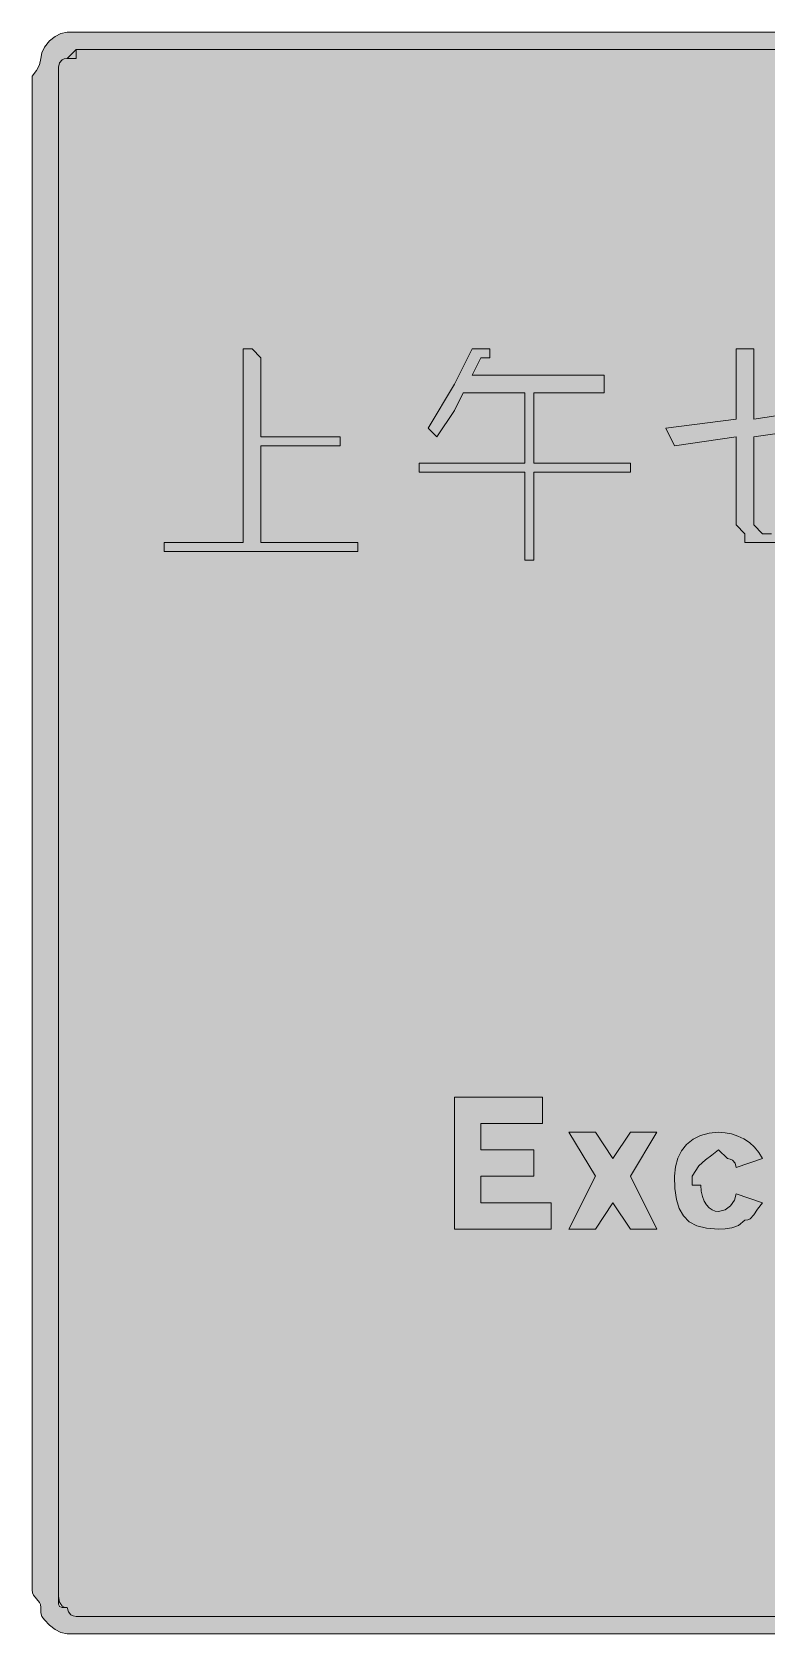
# Model space of a CAD drawing. Header units: metres. Extents: x 9 to 558, y 25 to 244.
# Drawn here: x 9.2 to 109.4, y 25.4 to 243.8 of the extents above; entities that cross this region are included whole.
import ezdxf

# ---------------------------------------------------------------- set-up
doc = ezdxf.new("R2010")
doc.units = ezdxf.units.M
doc.layers.add('FILL_BLACK_000000', color=7, linetype='Continuous', true_color=0x000000)
doc.layers.add('FILL_WHITE_FFFFFF', color=7, linetype='Continuous', true_color=0xffffff)

msp = doc.modelspace()

# ---------------------------------------------------------------- hatches: boundary and pattern name
at = {"layer": 'FILL_BLACK_000000', "true_color": 0x000000}
h = msp.add_hatch(color=7, dxfattribs=at)
h.dxf.hatch_style = 1
h.paths.add_polyline_path([(9.81, 238.59), (10.22, 239.36), (10.41, 240.24), (10.56, 240.99), (10.92, 241.76), (11.61, 242.64), (12.36, 243.24), (13.13, 243.65), (14.01, 243.84), (16.41, 243.84), (550.41, 243.84), (552.81, 243.84), (553.69, 243.65), (554.46, 243.24), (555.21, 242.64), (555.9, 241.76), (556.26, 240.99), (556.41, 240.24), (557.1, 239.36), (557.46, 238.59), (557.61, 237.84), (557.61, 31.44), (557.59, 30.73), (557.46, 30.24), (557.1, 29.75), (556.41, 29.04), (556.39, 28.33), (556.26, 27.84), (555.9, 27.35), (555.21, 26.64), (554.46, 26.04), (553.69, 25.63), (552.81, 25.44), (551.61, 25.44), (550.41, 25.44), (16.41, 25.44), (14.01, 25.44), (13.13, 25.63), (12.36, 26.04), (11.61, 26.64), (10.92, 27.35), (10.56, 27.84), (10.43, 28.33), (10.41, 29.04), (10.36, 29.44), (10.22, 29.75), (9.81, 30.24), (9.4, 30.73), (9.26, 31.04), (9.21, 31.44), (9.21, 237.84), (9.81, 238.59)])
h.paths.add_polyline_path([(15.21, 240.24), (14.01, 240.24), (13.61, 240.19), (13.32, 240.05), (12.96, 239.64), (12.81, 239.04), (12.81, 237.84), (12.81, 31.44), (12.81, 30.24), (12.83, 29.55), (12.96, 29.19), (13.32, 29.06), (14.01, 29.04), (14.16, 28.44), (14.52, 28.03), (14.81, 27.89), (15.21, 27.84), (551.61, 27.84), (552.21, 27.99), (552.62, 28.35), (552.76, 28.64), (552.81, 29.04), (553.21, 29.09), (553.5, 29.25), (553.86, 29.79), (553.99, 30.56), (554.01, 31.44), (554.01, 237.84), (553.99, 238.55), (553.86, 239.04), (553.5, 239.53), (552.81, 240.24), (551.61, 241.44), (15.21, 241.44), (15.21, 240.24)], flags=16)
h = msp.add_hatch(color=7, dxfattribs=at)
h.dxf.hatch_style = 1
h.paths.add_polyline_path([(40.41, 187.44), (40.41, 174.24), (53.61, 174.24), (53.61, 173.04), (27.21, 173.04), (27.21, 174.24), (38.01, 174.24), (38.01, 200.64), (39.21, 200.64), (40.41, 199.44), (40.41, 188.64), (51.21, 188.64), (51.21, 187.44), (40.41, 187.44)])
h = msp.add_hatch(color=7, dxfattribs=at)
h.dxf.hatch_style = 1
h.paths.add_polyline_path([(87.21, 194.64), (77.61, 194.64), (77.61, 185.04), (90.81, 185.04), (90.81, 183.84), (77.61, 183.84), (77.61, 171.84), (76.41, 171.84), (76.41, 183.84), (62.01, 183.84), (62.01, 185.04), (76.41, 185.04), (76.41, 194.64), (68.01, 194.64), (66.81, 192.24), (64.41, 188.64), (63.21, 189.84), (66.81, 195.84), (69.21, 200.64), (70.41, 200.64), (71.61, 200.64), (71.61, 199.44), (70.41, 199.44), (69.21, 197.04), (87.21, 197.04), (87.21, 194.64)])
h = msp.add_hatch(color=7, dxfattribs=at)
h.dxf.hatch_style = 1
h.paths.add_polyline_path([(105.21, 191.04), (105.21, 200.64), (107.61, 200.64), (107.61, 199.44), (107.61, 191.04), (123.21, 193.44), (124.41, 191.04), (107.61, 188.64), (107.61, 176.64), (108.81, 175.44), (110.01, 175.44), (118.41, 175.44), (119.61, 176.64), (120.81, 177.84), (122.01, 180.24), (122.01, 181.44), (123.21, 180.24), (124.41, 180.24), (123.21, 177.84), (122.01, 176.64), (120.81, 175.44), (119.61, 174.24), (117.21, 174.24), (107.61, 174.24), (106.41, 174.24), (106.41, 175.44), (105.21, 176.64), (105.21, 188.64), (96.81, 187.44), (95.61, 189.84), (105.21, 191.04)])
h = msp.add_hatch(color=7, dxfattribs=at)
h.dxf.hatch_style = 1
h.paths.add_polyline_path([(66.81, 98.64), (78.81, 98.64), (78.81, 95.04), (70.41, 95.04), (70.41, 91.44), (77.61, 91.44), (77.61, 87.84), (70.41, 87.84), (70.41, 84.24), (80.01, 84.24), (80.01, 80.64), (66.81, 80.64), (66.81, 98.64)])
h = msp.add_hatch(color=7, dxfattribs=at)
h.dxf.hatch_style = 1
h.paths.add_polyline_path([(86.01, 80.64), (82.41, 80.64), (86.01, 87.84), (82.41, 93.84), (86.01, 93.84), (88.41, 90.24), (90.81, 93.84), (94.41, 93.84), (90.81, 87.84), (94.41, 80.64), (90.81, 80.64), (88.41, 84.24), (86.01, 80.64)])
h = msp.add_hatch(color=7, dxfattribs=at)
h.dxf.hatch_style = 1
h.paths.add_polyline_path([(101.17, 80.75), (99.85, 81.09), (98.8, 81.65), (98.01, 82.44), (97.44, 83.45), (97.07, 84.69), (96.87, 86.15), (96.81, 87.84), (96.92, 89.13), (97.24, 90.3), (97.76, 91.32), (98.46, 92.19), (99.33, 92.89), (100.35, 93.41), (101.52, 93.73), (102.81, 93.84), (103.71, 93.78), (104.59, 93.61), (105.45, 93.33), (106.26, 92.94), (107.02, 92.43), (107.7, 91.81), (108.31, 91.08), (108.81, 90.24), (105.21, 89.04), (105.06, 89.64), (104.7, 90.05), (104.41, 90.19), (104.01, 90.24), (102.81, 91.44), (101.91, 90.71), (101.01, 90.09), (100.11, 89.25), (99.21, 87.84), (99.21, 86.64), (100.41, 86.64), (100.46, 85.8), (100.62, 85.06), (100.85, 84.45), (101.16, 83.94), (101.52, 83.55), (101.93, 83.26), (102.36, 83.1), (102.81, 83.04), (103.69, 83.25), (104.46, 83.79), (105, 84.56), (105.21, 85.44), (108.81, 84.24), (108.1, 83.36), (107.61, 82.59), (107.12, 82.05), (106.81, 81.89), (106.41, 81.84), (105.51, 81.15), (104.61, 80.79), (103.71, 80.66), (102.81, 80.64), (101.17, 80.75)])
at = {"layer": 'FILL_WHITE_FFFFFF', "true_color": 0xffffff}
h = msp.add_hatch(color=7, dxfattribs=at)
h.dxf.hatch_style = 1
h.paths.add_polyline_path([(552.06, 241.38), (552.49, 241.21), (552.9, 240.93), (553.26, 240.54), (553.57, 240.03), (553.8, 239.41), (553.96, 238.68), (554.01, 237.84), (554.01, 31.44), (553.96, 30.6), (553.8, 29.86), (553.57, 29.25), (553.26, 28.74), (552.9, 28.35), (552.49, 28.06), (552.06, 27.9), (551.61, 27.84), (15.21, 27.84), (14.81, 27.89), (14.52, 28.03), (14.16, 28.44), (14.01, 29.04), (13.61, 29.09), (13.32, 29.25), (12.96, 29.79), (12.83, 30.56), (12.81, 31.44), (12.81, 237.84), (12.81, 239.04), (12.96, 239.64), (13.32, 240.05), (13.61, 240.19), (14.01, 240.24), (15.21, 241.44), (551.61, 241.44), (552.06, 241.38)])

# ---------------------------------------------------------------- linework, layer by layer
at = {"layer": 'FILL_BLACK_000000', "lineweight": 0, "true_color": 0x000000}
for points in [[(550.41, 25.44), (16.41, 25.44), (14.01, 25.44), (13.13, 25.63), (12.36, 26.04), (11.61, 26.64), (10.92, 27.35), (10.56, 27.84), (10.43, 28.33), (10.41, 29.04), (10.36, 29.44), (10.22, 29.75), (9.81, 30.24), (9.4, 30.73), (9.26, 31.04), (9.21, 31.44), (9.21, 237.84), (9.81, 238.59), (10.22, 239.36), (10.41, 240.24), (10.56, 240.99), (10.92, 241.76), (11.61, 242.64), (12.36, 243.24), (13.13, 243.65), (14.01, 243.84), (16.41, 243.84), (550.41, 243.84)], [(551.61, 241.44), (15.21, 241.44), (15.21, 240.24), (14.01, 240.24), (13.61, 240.19), (13.32, 240.05), (12.96, 239.64), (12.81, 239.04), (12.81, 237.84), (12.81, 31.44), (12.81, 30.24), (12.83, 29.55), (12.96, 29.19), (13.32, 29.06), (14.01, 29.04), (14.16, 28.44), (14.52, 28.03), (14.81, 27.89), (15.21, 27.84), (551.61, 27.84)], [(117.21, 174.24), (107.61, 174.24), (106.41, 174.24), (106.41, 175.44), (105.21, 176.64), (105.21, 188.64), (96.81, 187.44), (95.61, 189.84), (105.21, 191.04), (105.21, 200.64), (107.61, 200.64), (107.61, 199.44), (107.61, 191.04), (123.21, 193.44)], [(124.41, 191.04), (107.61, 188.64), (107.61, 176.64), (108.81, 175.44), (110.01, 175.44)]]:
    msp.add_lwpolyline(points, dxfattribs=at)
for points in [[(40.41, 187.44), (40.41, 174.24), (53.61, 174.24), (53.61, 173.04), (27.21, 173.04), (27.21, 174.24), (38.01, 174.24), (38.01, 200.64), (39.21, 200.64), (40.41, 199.44), (40.41, 188.64), (51.21, 188.64), (51.21, 187.44)], [(87.21, 194.64), (77.61, 194.64), (77.61, 185.04), (90.81, 185.04), (90.81, 183.84), (77.61, 183.84), (77.61, 171.84), (76.41, 171.84), (76.41, 183.84), (62.01, 183.84), (62.01, 185.04), (76.41, 185.04), (76.41, 194.64), (68.01, 194.64), (66.81, 192.24), (64.41, 188.64), (63.21, 189.84), (66.81, 195.84), (69.21, 200.64), (70.41, 200.64), (71.61, 200.64), (71.61, 199.44), (70.41, 199.44), (69.21, 197.04), (87.21, 197.04)], [(66.81, 98.64), (78.81, 98.64), (78.81, 95.04), (70.41, 95.04), (70.41, 91.44), (77.61, 91.44), (77.61, 87.84), (70.41, 87.84), (70.41, 84.24), (80.01, 84.24), (80.01, 80.64), (66.81, 80.64)], [(86.01, 80.64), (82.41, 80.64), (86.01, 87.84), (82.41, 93.84), (86.01, 93.84), (88.41, 90.24), (90.81, 93.84), (94.41, 93.84), (90.81, 87.84), (94.41, 80.64), (90.81, 80.64), (88.41, 84.24)], [(101.17, 80.75), (99.85, 81.09), (98.8, 81.65), (98.01, 82.44), (97.44, 83.45), (97.07, 84.69), (96.87, 86.15), (96.81, 87.84), (96.92, 89.13), (97.24, 90.3), (97.76, 91.32), (98.46, 92.19), (99.33, 92.89), (100.35, 93.41), (101.52, 93.73), (102.81, 93.84), (103.71, 93.78), (104.59, 93.61), (105.45, 93.33), (106.26, 92.94), (107.02, 92.43), (107.7, 91.81), (108.31, 91.08), (108.81, 90.24), (105.21, 89.04), (105.06, 89.64), (104.7, 90.05), (104.41, 90.19), (104.01, 90.24), (102.81, 91.44), (101.91, 90.71), (101.01, 90.09), (100.11, 89.25), (99.21, 87.84), (99.21, 86.64), (100.41, 86.64), (100.46, 85.8), (100.62, 85.06), (100.85, 84.45), (101.16, 83.94), (101.52, 83.55), (101.93, 83.26), (102.36, 83.1), (102.81, 83.04), (103.69, 83.25), (104.46, 83.79), (105, 84.56), (105.21, 85.44), (108.81, 84.24), (108.1, 83.36), (107.61, 82.59), (107.12, 82.05), (106.81, 81.89), (106.41, 81.84), (105.51, 81.15), (104.61, 80.79), (103.71, 80.66), (102.81, 80.64)]]:
    msp.add_lwpolyline(points, close=True, dxfattribs=at)
at = {"layer": 'FILL_WHITE_FFFFFF', "lineweight": 0, "true_color": 0xffffff}
msp.add_lwpolyline([(551.61, 27.84), (15.21, 27.84), (14.81, 27.89), (14.52, 28.03), (14.16, 28.44), (14.01, 29.04), (13.61, 29.09), (13.32, 29.25), (12.96, 29.79), (12.83, 30.56), (12.81, 31.44), (12.81, 237.84), (12.81, 239.04), (12.96, 239.64), (13.32, 240.05), (13.61, 240.19), (14.01, 240.24), (15.21, 241.44), (551.61, 241.44)], dxfattribs=at)

doc.saveas('drawing.dxf')
